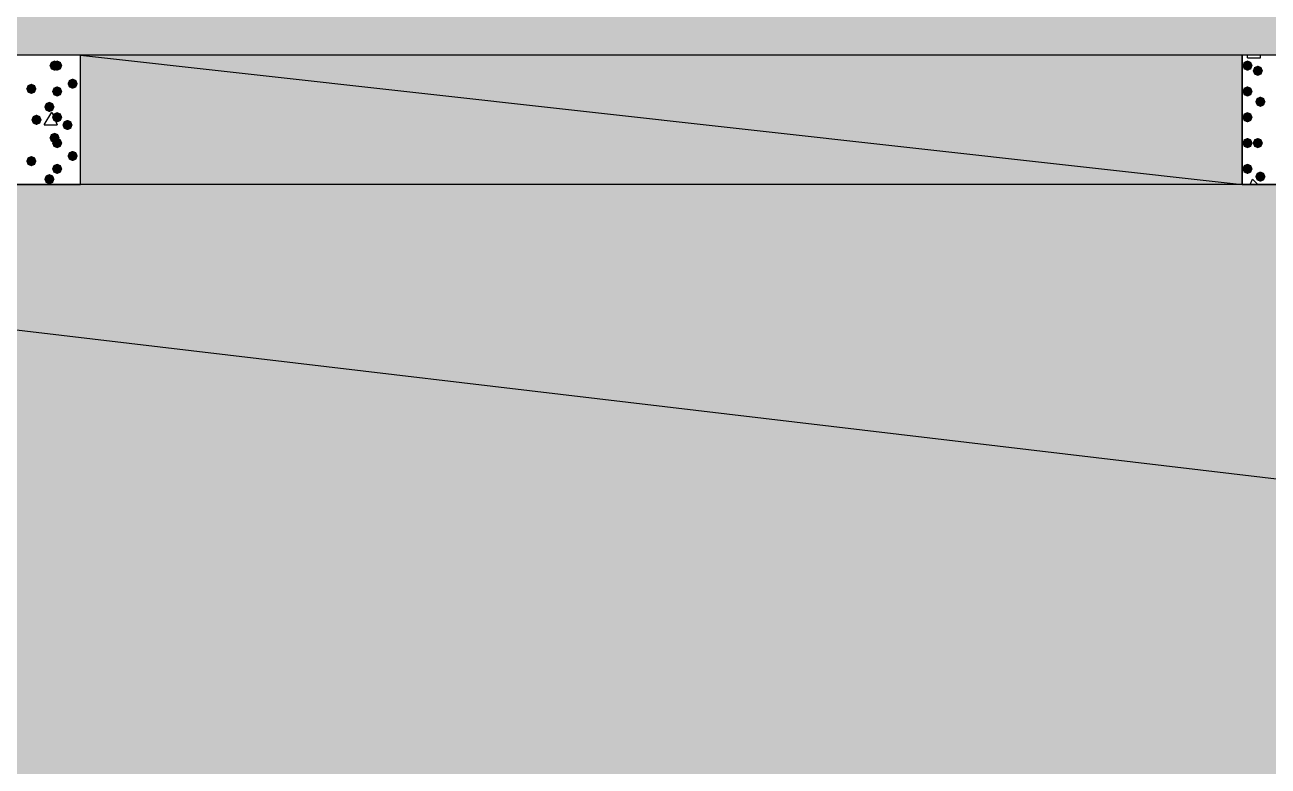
# Model space of a CAD drawing. Header units: millimetres. Extents: x 0 to 420, y 0 to 297.
# Drawn here: x 244.71 to 265.09, y 195.1 to 207.26 of the extents above; entities that cross this region are included whole.
import ezdxf

# ---------------------------------------------------------------- set-up
doc = ezdxf.new("R2010")
doc.units = ezdxf.units.MM
doc.layers.get('0').update_dxf_attribs({"linetype": 'CONTINUOUS'})

msp = doc.modelspace()

# ---------------------------------------------------------------- hatches: boundary and pattern name
at = {"true_color": 0x000008}
h = msp.add_hatch(color=0, dxfattribs=at)
h.paths.add_polyline_path([(385.826, 225.806), (39.708667, 225.806), (385.826, 206.756)], flags=0)
h.paths.add_polyline_path([(39.708667, 225.806), (385.826, 206.756), (39.708667, 206.756)], flags=0)
h = msp.add_hatch(color=0, dxfattribs=at)
h.paths.add_polyline_path([(264.668, 206.756), (245.618, 206.756), (264.668, 204.639333)], flags=0)
h.paths.add_polyline_path([(245.618, 206.756), (264.668, 204.639333), (245.618, 204.639333)], flags=0)
at = {"true_color": 0x000007}
for points in [[(245.279333, 206.586667), (245.254462, 206.526871), (245.194667, 206.502), (245.134871, 206.526871), (245.11, 206.586667), (245.134871, 206.646462), (245.194667, 206.671333), (245.254462, 206.646463)], [(245.321667, 206.586667), (245.296796, 206.526871), (245.237, 206.502), (245.177204, 206.526871), (245.152333, 206.586667), (245.177204, 206.646462), (245.237, 206.671333), (245.296796, 206.646463)], [(264.837333, 206.586667), (264.812462, 206.526871), (264.752667, 206.502), (264.692871, 206.526871), (264.668, 206.586667), (264.692871, 206.646462), (264.752667, 206.671333), (264.812462, 206.646463)], [(265.006667, 206.502), (264.981796, 206.442204), (264.922, 206.417333), (264.862204, 206.442204), (264.837333, 206.502), (264.862204, 206.561796), (264.922, 206.586667), (264.981796, 206.561796)], [(244.898333, 206.205667), (244.873462, 206.145871), (244.813667, 206.121), (244.753871, 206.145871), (244.729, 206.205667), (244.753871, 206.265462), (244.813667, 206.290333), (244.873462, 206.265463)], [(245.575667, 206.290333), (245.550796, 206.230537), (245.491, 206.205667), (245.431204, 206.230537), (245.406333, 206.290333), (245.431204, 206.350129), (245.491, 206.375), (245.550796, 206.350129)], [(245.321667, 206.163333), (245.296796, 206.103537), (245.237, 206.078667), (245.177204, 206.103537), (245.152333, 206.163333), (245.177204, 206.223129), (245.237, 206.248), (245.296796, 206.223129)], [(264.837333, 206.163333), (264.812462, 206.103537), (264.752667, 206.078667), (264.692871, 206.103537), (264.668, 206.163333), (264.692871, 206.223129), (264.752667, 206.248), (264.812462, 206.223129)], [(265.049, 205.994), (265.024129, 205.934204), (264.964333, 205.909333), (264.904538, 205.934204), (264.879667, 205.994), (264.904537, 206.053796), (264.964333, 206.078667), (265.024129, 206.053796)], [(245.194667, 205.909333), (245.169796, 205.849538), (245.11, 205.824667), (245.050204, 205.849538), (245.025333, 205.909333), (245.050204, 205.969129), (245.11, 205.994), (245.169796, 205.969129)], [(244.983, 205.697667), (244.958129, 205.637871), (244.898333, 205.613), (244.838538, 205.637871), (244.813667, 205.697667), (244.838537, 205.757462), (244.898333, 205.782333), (244.958129, 205.757463)], [(245.321667, 205.74), (245.296796, 205.680204), (245.237, 205.655333), (245.177204, 205.680204), (245.152333, 205.74), (245.177204, 205.799796), (245.237, 205.824667), (245.296796, 205.799796)], [(245.491, 205.613), (245.466129, 205.553204), (245.406333, 205.528333), (245.346538, 205.553204), (245.321667, 205.613), (245.346537, 205.672796), (245.406333, 205.697667), (245.466129, 205.672796)], [(264.837333, 205.74), (264.812462, 205.680204), (264.752667, 205.655333), (264.692871, 205.680204), (264.668, 205.74), (264.692871, 205.799796), (264.752667, 205.824667), (264.812462, 205.799796)], [(245.279333, 205.401333), (245.254462, 205.341537), (245.194667, 205.316667), (245.134871, 205.341537), (245.11, 205.401333), (245.134871, 205.461129), (245.194667, 205.486), (245.254462, 205.461129)], [(245.321667, 205.316667), (245.296796, 205.256871), (245.237, 205.232), (245.177204, 205.256871), (245.152333, 205.316667), (245.177204, 205.376462), (245.237, 205.401333), (245.296796, 205.376463)], [(264.837333, 205.316667), (264.812462, 205.256871), (264.752667, 205.232), (264.692871, 205.256871), (264.668, 205.316667), (264.692871, 205.376462), (264.752667, 205.401333), (264.812462, 205.376463)], [(265.006667, 205.316667), (264.981796, 205.256871), (264.922, 205.232), (264.862204, 205.256871), (264.837333, 205.316667), (264.862204, 205.376462), (264.922, 205.401333), (264.981796, 205.376463)], [(244.898333, 205.020333), (244.873462, 204.960537), (244.813667, 204.935667), (244.753871, 204.960537), (244.729, 205.020333), (244.753871, 205.080129), (244.813667, 205.105), (244.873462, 205.080129)], [(245.575667, 205.105), (245.550796, 205.045204), (245.491, 205.020333), (245.431204, 205.045204), (245.406333, 205.105), (245.431204, 205.164796), (245.491, 205.189667), (245.550796, 205.164796)], [(245.321667, 204.893333), (245.296796, 204.833537), (245.237, 204.808667), (245.177204, 204.833537), (245.152333, 204.893333), (245.177204, 204.953129), (245.237, 204.978), (245.296796, 204.953129)], [(264.837333, 204.893333), (264.812462, 204.833537), (264.752667, 204.808667), (264.692871, 204.833537), (264.668, 204.893333), (264.692871, 204.953129), (264.752667, 204.978), (264.812462, 204.953129)], [(245.194667, 204.724), (245.169796, 204.664204), (245.11, 204.639333), (245.050204, 204.664204), (245.025333, 204.724), (245.050204, 204.783796), (245.11, 204.808667), (245.169796, 204.783796)], [(265.049, 204.766333), (265.024129, 204.706537), (264.964333, 204.681667), (264.904538, 204.706537), (264.879667, 204.766333), (264.904537, 204.826129), (264.964333, 204.851), (265.024129, 204.826129)]]:
    msp.add_hatch(color=0, dxfattribs=at).paths.add_polyline_path(points, flags=0)
at = {"true_color": 0x000008}
h = msp.add_hatch(color=0, dxfattribs=at)
h.paths.add_polyline_path([(385.826, 204.639333), (224.409, 204.639333), (385.826, 185.547)], flags=0)
h.paths.add_polyline_path([(224.409, 204.639333), (385.826, 185.547), (224.409, 185.547)], flags=0)

# ---------------------------------------------------------------- linework, layer by layer
at = {"color": 0, "true_color": 0x000008}
for points in [[(39.708667, 225.806), (385.826, 206.756), (39.708667, 206.756)], [(264.668, 206.756), (245.618, 206.756), (264.668, 204.639333)], [(245.618, 206.756), (264.668, 204.639333), (245.618, 204.639333)], [(385.826, 204.639333), (224.409, 204.639333), (385.826, 185.547)], [(224.409, 204.639333), (385.826, 185.547), (224.409, 185.547)]]:
    msp.add_lwpolyline(points, close=True, dxfattribs=at)
at = {"color": 0, "true_color": 0x000007}
for points in [[(243.501333, 206.756), (243.501333, 204.639333), (245.618, 204.639333), (245.618, 206.756)], [(264.668, 206.756), (264.668, 204.639333), (266.784667, 204.639333), (266.784667, 206.756)]]:
    msp.add_lwpolyline(points, close=True, dxfattribs=at)
for points in [[(264.752667, 206.713667), (264.752667, 206.756)], [(264.752667, 206.713667), (264.964333, 206.713667)], [(264.964333, 206.713667), (264.964333, 206.756)], [(245.025333, 205.613), (245.152333, 205.824667), (245.237, 205.613)], [(245.025333, 205.613), (245.237, 205.613)], [(264.795, 204.639333), (264.837333, 204.724)], [(264.922, 204.639333), (264.837333, 204.724)]]:
    msp.add_lwpolyline(points, dxfattribs=at)

doc.saveas('drawing.dxf')
